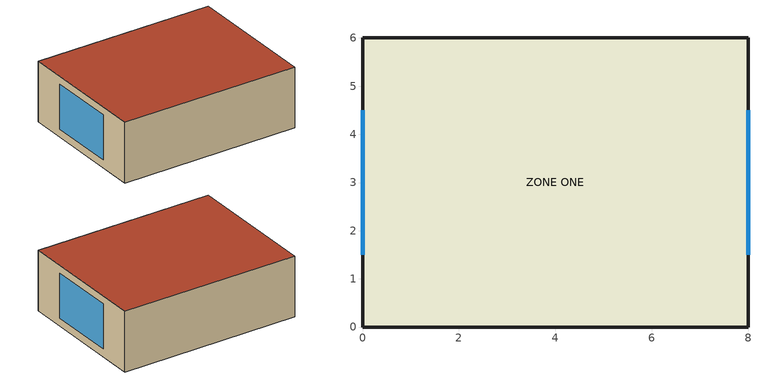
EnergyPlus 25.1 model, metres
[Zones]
ZONE ONE
 floor ground (LTFLOOR): 0,0 0,6 8,6 8,0 z0
 wall outside (LTWALL): 8,6 0,6 0,0 8,0 8,6 z0:2.7
 window (DOUBLE PANE WINDOW): 8,1.5 8,4.5 / 0,4.5 0,1.5 z0.35:2.35
 roof outside (LTROOF): 0,6 0,0 8,0 8,6 z2.7
[Building]
Exercise 1D: Loads convergence tolerance value=0.04; Minimum number of warmup days=6; North axis=0; Solar distribution=FullInteriorAndExterior; Temperature convergence tolerance value=0.4; Terrain=Country
[Site:GroundTemperature:BuildingSurface]
18.3, 18.2, 18.3, 18.4, 20.1, 22, 22.3, 22.5, 22.5, 20.7, 18.9, 18.5
[Site:Location]
CHICAGO_IL_USA TMY2-94846: Elevation=190; Latitude=41.78; Longitude=-87.75; Time zone=-6
[SizingPeriod:DesignDay] Barometric pressure=99063.21; Day of month=21; Daylight saving time indicator=No; Humidity condition type=WetBulb; Rain indicator=No; Snow indicator=No; Solar model indicator=ASHRAEClearSky
Name | Daily dry bulb temperature range | Day type | Maximum dry bulb temperature | Month | Sky clearness | Wetbulb or dewpoint at maximum dry bulb | Wind direction | Wind speed
CHICAGO_IL_USA Cooling .4% Conditions DB=>MWB | 10.9 | SummerDesignDay | 32.8 | 7 | 1 | 23.6 | 0 | 0
CHICAGO_IL_USA Heating 99.6% Conditions | 0 | WinterDesignDay | -21.2 | 1 | 0 | -21.2 | 270 | 4.6
[Construction]
DOUBLE PANE WINDOW: CLEAR 6MM, AIR 3MM, CLEAR 6MM
LTFLOOR: HF-C5
LTROOF: ROOF DECK, FIBERGLASS QUILT-2, PLASTERBOARD-2
LTWALL: WOOD SIDING-1, FIBERGLASS QUILT-1, PLASTERBOARD-1
[Material] Thermal absorptance=0.9
Name | Conductivity | Density | Roughness | Solar absorptance | Specific heat | Thickness | Visible absorptance
FIBERGLASS QUILT-1 | 0.04 | 12 | Rough | 0.6 | 840 | 0.066 | 0.6
FIBERGLASS QUILT-2 | 0.04 | 12 | Rough | 0.6 | 840 | 0.1118 | 0.6
HF-C5 | 1.7296 | 2243 | MediumRough | 0.65 | 837 | 0.1015 | 0.65
PLASTERBOARD-1 | 0.16 | 950 | MediumSmooth | 0.6 | 840 | 0.012 | 0.6
PLASTERBOARD-2 | 0.16 | 950 | Rough | 0.6 | 840 | 0.01 | 0.6
ROOF DECK | 0.14 | 530 | Rough | 0.6 | 900 | 0.019 | 0.6
WOOD SIDING-1 | 0.14 | 530 | Rough | 0.6 | 900 | 0.009 | 0.6
[WindowMaterial:Gas]
AIR 3MM: Gas type=Air; Thickness=0.0032
[WindowMaterial:Glazing]
CLEAR 6MM: Back side infrared hemispherical emissivity=0.84; Back side solar reflectance at normal incidence=0.071; Back side visible reflectance at normal incidence=0.08; Conductivity=0.9; Front side infrared hemispherical emissivity=0.84; Front side solar reflectance at normal incidence=0.071; Front side visible reflectance at normal incidence=0.08; Infrared transmittance at normal incidence=0; Optical data type=SpectralAverage; Solar transmittance at normal incidence=0.775; Thickness=0.006; Visible transmittance at normal incidence=0.881
[Lights]
ZONE ONE Lights: Design level calculation method=LightingLevel; End use subcategory=General; Fraction radiant=0.72; Fraction replaceable=1; Fraction visible=0.18; Lighting level=1000; Return air fraction=0; Return air fraction calculated from plenum temperature=No; Schedule=Office Lighting; Zone or zonelist or space or spacelist=ZONE ONE
[ThermostatSetpoint:DualSetpoint]
Office Thermostat Dual SP Control: Cooling setpoint temperature schedule=ALWAYS 24; Heating setpoint temperature schedule=ALWAYS 20
[Zone]
ZONE ONE: Ceiling height=2.7; Multiplier=1; Type=1; Volume=129.6
[ZoneControl:Thermostat]
ZONE ONE Thermostat: Zone or zonelist=ZONE ONE; Control 1=Office Thermostat Dual SP Control; Control type schedule=ALWAYS 4
[Zone equipment]
ZONE ONE: ZONE ONE Purchased Air
[ZoneHVAC:IdealLoadsAirSystem]
ZONE ONE Purchased Air: Cooling limit=NoLimit; Dehumidification control type=ConstantSupplyHumidityRatio; Heating limit=NoLimit; Humidification control type=ConstantSupplyHumidityRatio; Maximum heating supply air humidity ratio=0.015; Maximum heating supply air temperature=50; Minimum cooling supply air humidity ratio=0.01; Minimum cooling supply air temperature=13
[Schedule:Compact]
ALWAYS 4: Through: 12/31, For: AllDays, Until: 24:00, 4
ALWAYS 20: Through: 12/31, For: AllDays, Until: 24:00, 20
ALWAYS 24: Through: 12/31, For: AllDays, Until: 24:00, 24
Office Lighting: Through: 12/31, For: Weekdays SummerDesignDay, Until: 05:00, 0.05, Until: 07:00, 0.1, Until: 08:00, 0.3, Until: 17:00, 0.9, Until: 18:00, 0.5, Until: 20:00, 0.3, Until: 22:00, 0.2, Until: 23:00, 0.1, Until: 24:00, 0.05, For: Saturday WinterDesignDay, Until: 06:00, 0.05, Until: 08:00, 0.1, Until: 12:00, 0.3, Until: 17:00, 0.15, Until: 24:00, 0.05, For: Sunday Holidays AllOtherDays, Until: 24:00, 0.05
